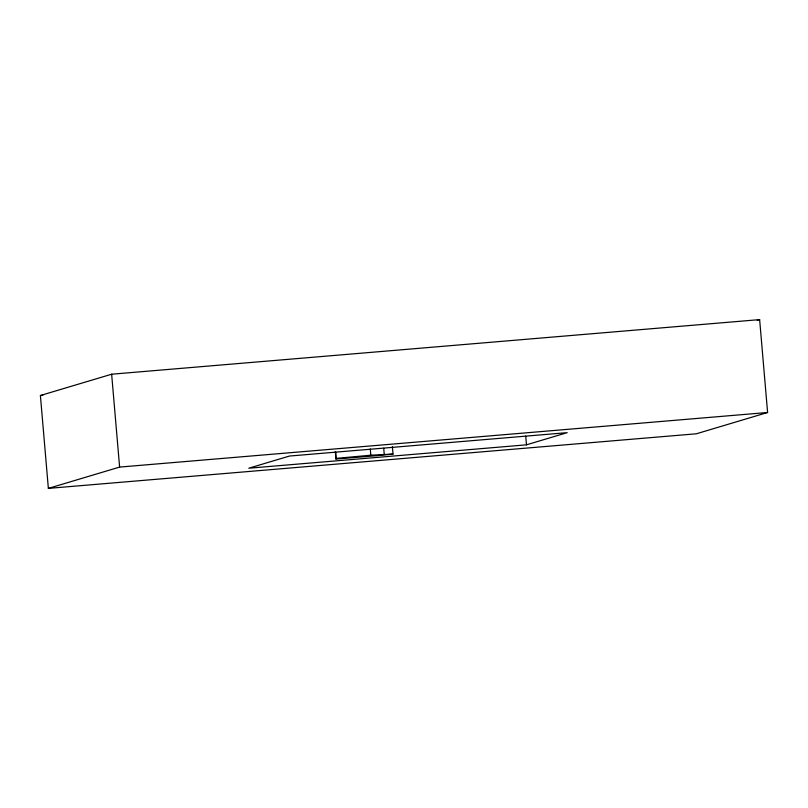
<?xml version="1.0" encoding="UTF-8"?>
<svg xmlns="http://www.w3.org/2000/svg" width="808" height="808" viewBox="0 0 808 808"><rect width="100%" height="100%" fill="white"/><g stroke="black" fill="none" stroke-linecap="round" stroke-linejoin="round"><path stroke-width="1.21" d="M392.375 446.642L393.011 454.076L377.669 455.601L335.966 459.055L335.785 452.177M40.4 395.506L111.645 374.215L759.641 319.614L767.6 412.494L696.355 433.785L48.359 488.386L40.4 395.506L42.915 395.304M48.359 488.386L119.614 467.085L767.6 412.494M757.227 320.342L759.641 319.614M526.483 444.824L567.196 432.654L289.486 456.045L248.773 468.216L526.483 444.824L525.735 436.148M336.32 458.368L370.811 455.197L393.011 454.076M383.719 448.218L384.244 454.409M370.286 449.006L370.811 455.197M335.33 451.632L335.966 459.055M111.645 374.215L119.614 467.085"/></g></svg>
